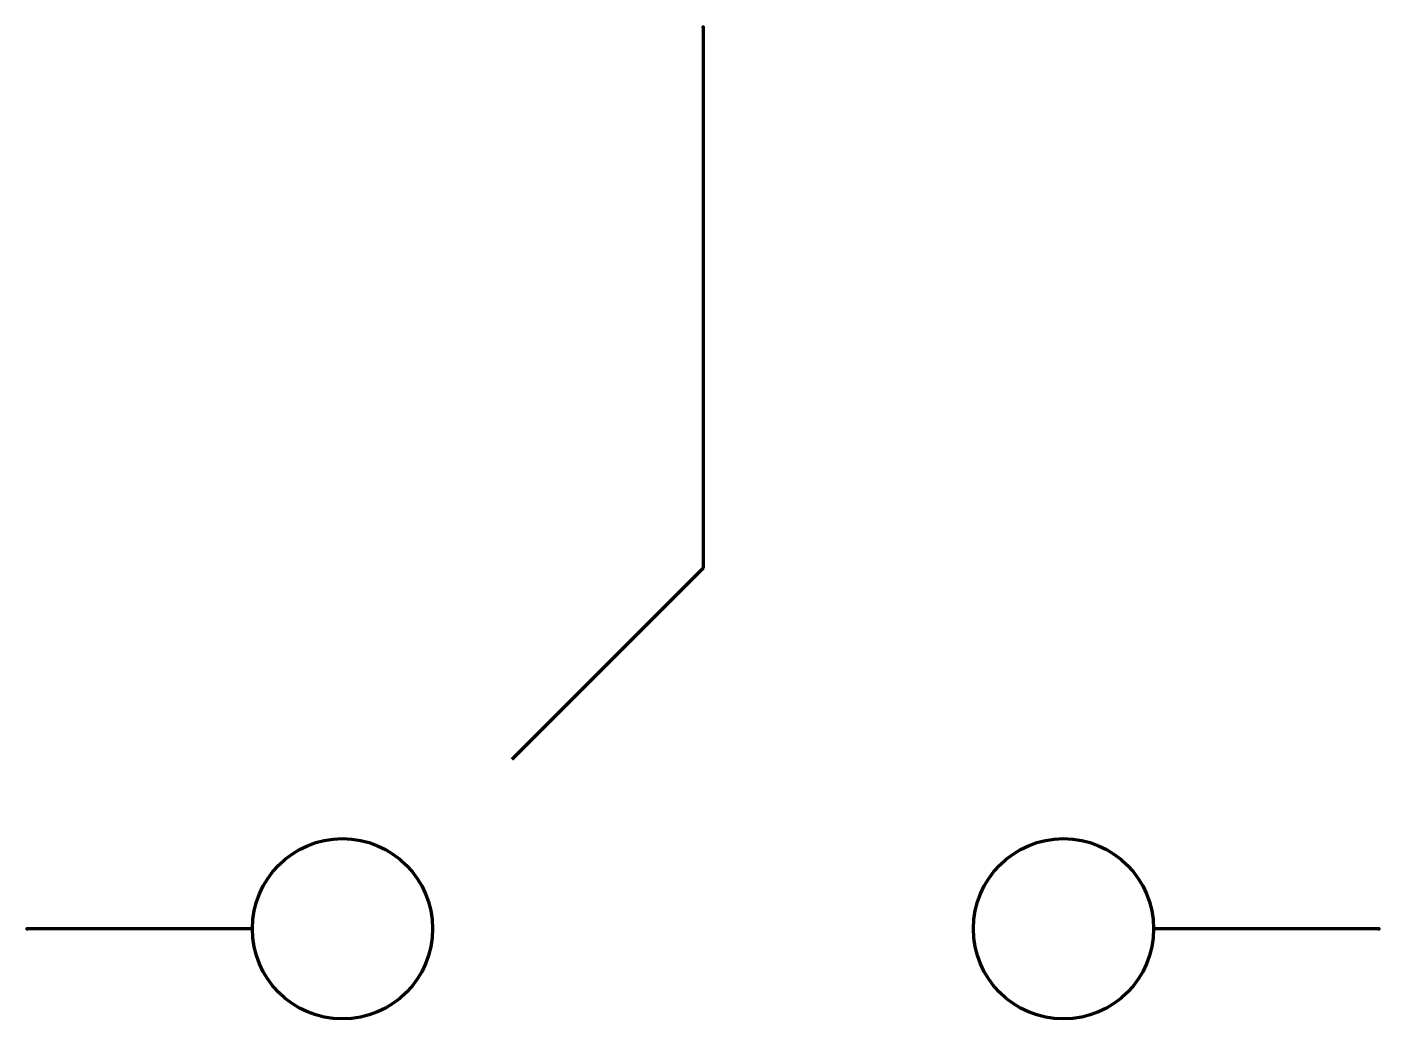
# Model space of a CAD drawing. Header units: millimetres. Extents: x 0 to 15, y -1 to 10.
import ezdxf

# ---------------------------------------------------------------- set-up
doc = ezdxf.new("R2010")
doc.units = ezdxf.units.MM
doc.layers.get('0').update_dxf_attribs({"linetype": 'CONTINUOUS', "lineweight": 0})

msp = doc.modelspace()

# ---------------------------------------------------------------- linework, layer by layer
at = {"color": 7, "linetype": 'CONTINUOUS', "lineweight": 70}
for p, q in [((7.5, 10), (7.5, 4)), ((7.5, 4), (5.379, 1.879)), ((2.5, 0), (0, 0)), ((15, 0), (12.5, 0))]:
    msp.add_line(p, q, dxfattribs=at)
for centre in [(3.5, 0), (11.5, 0)]:
    msp.add_circle(centre, 1, dxfattribs=at)
for p in [(7.5, 10), (0, 0), (15, 0)]:
    msp.add_point(p, dxfattribs=at)

doc.saveas('drawing.dxf')
